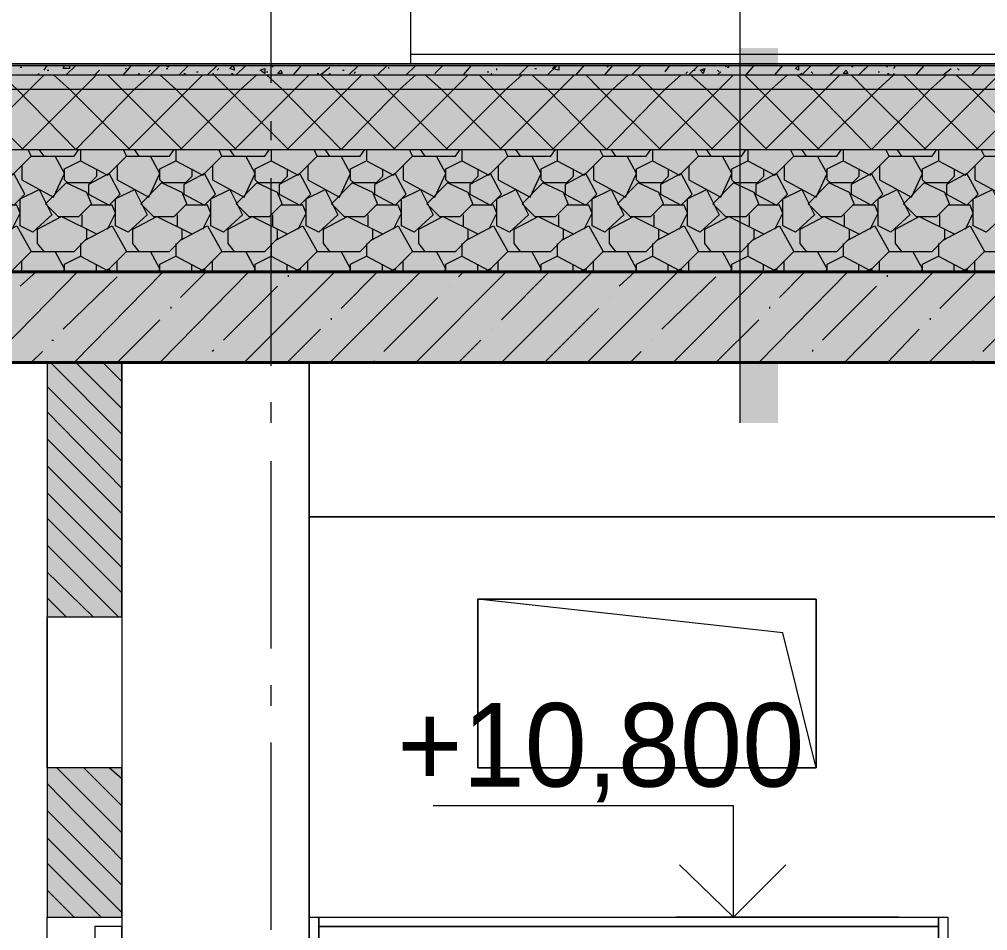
# Model space of a CAD drawing. Header units: millimetres. Extents: x -136833 to 49383, y -8033 to 344618.
# Drawn here: x -96319 to -93738, y 59421 to 61848 of the extents above; entities that cross this region are included whole.
import ezdxf

# ---------------------------------------------------------------- set-up
doc = ezdxf.new("R2010")
doc.units = ezdxf.units.MM
doc.layers.add('PDF _Геометрия', color=7, linetype='Continuous', true_color=0x1d1d1d)
doc.layers.add('PDF _Сплошная заливка', color=7, linetype='Continuous', true_color=0xffffff)
doc.layers.add('PDF _Текст', color=7, linetype='Continuous')

msp = doc.modelspace()

# ---------------------------------------------------------------- hatches: boundary and pattern name
at = {"layer": 'PDF _Сплошная заливка', "transparency": 33554559}
h = msp.add_hatch(color=256, dxfattribs=at)
h.paths.add_polyline_path([(-102920, 61742.4), (-103025.8, 61746.7), (-103135.9, 61746.7), (-103135.9, 61725.5), (-103038.5, 61725.5), (-102945.4, 61721.3), (-102848.1, 61717), (-102754.9, 61712.8), (-102657.6, 61708.6), (-102564.4, 61704.3), (-90026.1, 61700.1), (-90026.1, 61725.5), (-102598.3, 61729.7), (-102810, 61738.2)])
h.paths.add_polyline_path([(-83325.1, 61700.1), (-83325.1, 61725.5), (-85666, 61725.5), (-85666, 61700.1)])
h.paths.add_polyline_path([(-78033.8, 61725.5), (-77805.2, 61725.5), (-77805.2, 61746.7), (-78093.1, 61746.7), (-78385.1, 61742.4), (-78673, 61738.2), (-78965.1, 61734), (-78965.1, 61708.6)])
h = msp.add_hatch(color=256, dxfattribs=at)
h.paths.add_polyline_path([(-102598.3, 61704.3), (-103042.8, 61725.5), (-103135.9, 61725.5), (-103135.9, 61683.2), (-103025.8, 61683.2), (-102920, 61679), (-102810, 61674.7), (-102598.3, 61666.3), (-90026.1, 61662), (-90026.1, 61700.1)])
h.paths.add_polyline_path([(-83325.1, 61662), (-83325.1, 61700.1), (-85666, 61700.1), (-85666, 61662)])
h.paths.add_polyline_path([(-78033.8, 61683.2), (-77805.2, 61683.2), (-77805.2, 61725.5), (-78033.8, 61725.5), (-78965.1, 61708.6), (-78965.1, 61666.3)])
h = msp.add_hatch(color=256, dxfattribs=at)
h.paths.add_polyline_path([(-102920, 61679), (-103025.8, 61683.2), (-103135.9, 61683.2), (-103135.9, 61522.3), (-103025.8, 61522.3), (-102920, 61518.1), (-102810, 61513.9), (-102598.3, 61505.4), (-90026.1, 61501.2), (-90026.1, 61662), (-102598.3, 61666.3), (-102810, 61674.7)])
h.paths.add_polyline_path([(-83325.1, 61501.2), (-83325.1, 61662), (-85666, 61662), (-85666, 61501.2)])
h.paths.add_polyline_path([(-78093.1, 61522.3), (-77805.2, 61522.3), (-77805.2, 61683.2), (-78033.8, 61683.2), (-78965.1, 61666.3), (-78965.1, 61509.6), (-78673, 61513.9), (-78385.1, 61518.1)])
h = msp.add_hatch(color=256, dxfattribs=at)
h.paths.add_polyline_path([(-90026.1, 61175.2), (-90026.1, 61501.2), (-102598.3, 61505.4), (-102810, 61513.9), (-102920, 61518.1), (-103025.8, 61522.3), (-103135.9, 61522.3), (-103135.9, 61175.2)])
h.paths.add_polyline_path([(-83325.1, 61175.2), (-83325.1, 61501.2), (-85666, 61501.2), (-85666, 61175.2)])
h.paths.add_polyline_path([(-78965.1, 61509.6), (-78965.1, 61175.2), (-77805.2, 61175.2), (-77805.2, 61522.3), (-78093.1, 61522.3), (-78385.1, 61518.1), (-78673, 61513.9)])
h = msp.add_hatch(color=256, dxfattribs=at)
h.paths.add_polyline_path([(-89594.3, 60933.9), (-89594.3, 61174.9), (-103546, 61174.9), (-103546, 60933.9)])
h.paths.add_polyline_path([(146.8, 60933.9), (146.8, 61174.9), (-22999.7, 61174.9), (-22999.7, 60933.9)])
h.paths.add_polyline_path([(-23351, 60933.9), (-23351, 61174.9), (-26352.2, 61174.9), (-26352.2, 60933.9)])
h.paths.add_polyline_path([(-26398.8, 60933.9), (-26398.8, 61174.9), (-44097.3, 61174.9), (-44097.3, 60933.9)])
h.paths.add_polyline_path([(-45350.3, 60933.9), (-45350.3, 61174.9), (-51128.4, 61174.9), (-51128.4, 60933.9)])
h.paths.add_polyline_path([(-77398.8, 60933.9), (-77398.8, 61174.9), (-79396.8, 61174.9), (-79396.8, 60933.9)])
h.paths.add_polyline_path([(-82897.6, 60933.9), (-82897.6, 61174.9), (-86097.8, 61174.9), (-86097.8, 60933.9)])
h = msp.add_hatch(color=256, dxfattribs=at)
h.paths.add_polyline_path([(-96045.5, 57056.4), (-96244.5, 57056.4), (-96244.5, 56976), (-96045.5, 56976)])
h.paths.add_polyline_path([(-96244.5, 60256.6), (-96045.5, 60256.6), (-96045.5, 60933.9), (-96244.5, 60933.9)])
h.paths.add_polyline_path([(-96244.5, 59456.6), (-96045.5, 59456.6), (-96045.5, 59854.5), (-96244.5, 59854.5)])

# ---------------------------------------------------------------- linework, layer by layer
at = {"layer": 'PDF _Геометрия', "color": 7, "lineweight": 9}
for points in [[(-76899.3, 71169.5), (-94398.8, 71169.5), (-94398.8, 66771.3), (-94398.8, 60773.1)], [(-103127.4, 61755.1), (-103127.4, 62373.2), (-103131.7, 62373.2), (-103135.9, 62373.2), (-103144.4, 62373.2), (-103296.8, 62373.2), (-103296.8, 61175.2), (-103144.4, 61175.2), (-103135.9, 61175.2), (-90026.1, 61175.2), (-90026.1, 61501.2), (-90026.1, 61662), (-90026.1, 61700.1), (-90026.1, 61725.5), (-90026.1, 61729.7), (-102598.3, 61729.7), (-103127.4, 61755.1), (-101235.3, 61755.1)], [(-95647.6, 61679), (-95647.6, 62178.5)], [(-95275.1, 61729.7), (-95275.1, 62144.6)], [(-95275.1, 61755.1), (-90584.9, 61755.1)], [(-95647.6, 61526.6), (-95647.6, 61577.4)], [(-95647.6, 60925.5), (-95647.6, 61425)], [(-96244.5, 60933.9), (-96346.1, 60933.9), (-96346.1, 57056.4)], [(-95546, 60933.9), (-95546, 57056.4), (-95546, 60933.9), (-96045.5, 60933.9), (-96045.5, 57708.3)], [(-95546, 60523.3), (-93696.2, 60523.3), (-93696.2, 60929.7), (-93696.2, 60853.5), (-93704.6, 60853.5), (-93704.6, 60933.9), (-93696.2, 60933.9)], [(-93704.6, 60933.9), (-94208.4, 60933.9)], [(-95647.6, 60773.1), (-95647.6, 60828.1)], [(-95647.6, 60172), (-95647.6, 60671.5)], [(-93696.2, 60523.3), (-95546, 60523.3), (-95546, 59456.6), (-93844.3, 59456.6), (-93844.3, 57056.4), (-95546, 57056.4), (-95546, 59456.6), (-95520.6, 59456.6), (-95520.6, 57056.4), (-95520.6, 59431.2), (-93869.7, 59431.2), (-93869.7, 57056.4), (-93920.5, 57056.4), (-93920.5, 59380.4), (-95469.8, 59380.4), (-95469.8, 57056.4), (-95520.6, 57056.4), (-95546, 57056.4)], [(-94195.7, 59854.5), (-94284.6, 60214.3), (-95097.3, 60303.2)], [(-96244.5, 60252.4), (-96244.5, 60176.2), (-96244.5, 59854.5), (-96244.5, 60256.6)], [(-95647.6, 60019.6), (-95647.6, 60074.6)], [(-95647.6, 59422.7), (-95647.6, 59922.2)], [(-93975.5, 59456.6), (-94415.8, 59456.6), (-94415.8, 59752.9), (-95215.8, 59752.9)], [(-96244.5, 57056.4), (-96244.5, 59456.6), (-96045.5, 59456.6), (-96045.5, 57056.4), (-96045.5, 59380.4)], [(-94267.6, 59456.6), (-94568.2, 59456.6)], [(-94415.8, 59456.6), (-94415.8, 59456.6)]]:
    msp.add_lwpolyline(points, dxfattribs=at)
at = {"layer": 'PDF _Геометрия', "color": 7, "lineweight": 40}
msp.add_lwpolyline([(-91194.4, 60933.9), (-89594.3, 60933.9), (-89594.3, 61175.2), (-103296.8, 61175.2), (-103296.8, 62373.2), (-103546.5, 62373.2), (-103546.5, 61175.2), (-103546.5, 60933.9), (-103546.5, 60354), (-103047, 60354), (-103047, 60933.9), (-91693.9, 60933.9), (-91693.9, 59973), (-91194.4, 59973)], close=True, dxfattribs=at)
at = {"layer": 'PDF _Геометрия', "color": 7, "lineweight": 20}
for points in [[(-103131.7, 61755.1), (-103135.9, 61755.1), (-103135.9, 61750.9), (-102598.3, 61725.5), (-90026.1, 61725.5), (-102598.3, 61725.5), (-103135.9, 61746.7), (-103135.9, 61750.9)], [(-103135.9, 61746.7), (-103135.9, 61725.5), (-102598.3, 61700.1), (-90026.1, 61700.1)], [(-103135.9, 61725.5), (-103135.9, 61683.2), (-102598.3, 61662), (-90026.1, 61662)], [(-103135.9, 61683.2), (-103135.9, 61522.3), (-102598.3, 61501.2), (-90026.1, 61501.2)]]:
    msp.add_lwpolyline(points, dxfattribs=at)
at = {"layer": 'PDF _Геометрия', "lineweight": 9}
for points in [[(-96367.2, 61700.1), (-96324.9, 61662), (-96168.3, 61501.2), (-96011.6, 61662), (-95969.3, 61700.1), (-95943.9, 61725.5)], [(-96316.4, 61721.3), (-96312.2, 61721.3)], [(-96252.9, 61712.8), (-96244.5, 61725.5)], [(-96223.3, 61725.5), (-96223.3, 61725.5)], [(-96185.2, 61725.5), (-96185.2, 61717), (-96202.1, 61717), (-96197.9, 61725.5)], [(-96193.7, 61700.1), (-96168.3, 61725.5)], [(-96130.2, 61721.3), (-96130.2, 61721.3)], [(-96041.3, 61700.1), (-96020.1, 61725.5)], [(-96037, 61717), (-96032.8, 61717)], [(-95927, 61725.5), (-95922.8, 61721.3), (-95918.5, 61725.5)], [(-95927, 61717), (-95922.8, 61717)], [(-95893.1, 61700.1), (-95867.7, 61725.5)], [(-95816.9, 61700.1), (-95791.5, 61725.5)], [(-95791.5, 61712.8), (-95787.3, 61717)], [(-95740.7, 61700.1), (-95715.3, 61725.5)], [(-95698.4, 61721.3), (-95698.4, 61721.3)], [(-95643.4, 61721.3), (-95643.4, 61725.5)], [(-95588.3, 61700.1), (-95567.2, 61725.5)], [(-95317.4, 61501.2), (-95478.3, 61662), (-95516.4, 61700.1), (-95491, 61721.3)], [(-95448.6, 61717), (-95448.6, 61717)], [(-95440.2, 61700.1), (-95414.8, 61725.5)], [(-95364, 61700.1), (-95338.6, 61725.5)], [(-95334.4, 61717), (-95334.4, 61721.3)], [(-95287.8, 61700.1), (-95262.4, 61725.5)], [(-95211.6, 61704.3), (-95190.4, 61725.5)], [(-95135.4, 61700.1), (-95114.2, 61725.5)], [(-95046.5, 61712.8), (-95046.5, 61717)], [(-94987.2, 61700.1), (-94961.8, 61725.5)], [(-94944.9, 61717), (-94940.7, 61717)], [(-94911, 61700.1), (-94885.6, 61725.5)], [(-94881.4, 61725.5), (-94881.4, 61712.8), (-94898.3, 61717), (-94889.9, 61725.5)], [(-94898.3, 61725.5), (-94898.3, 61725.5)], [(-94881.4, 61721.3), (-94881.4, 61721.3)], [(-94834.9, 61700.1), (-94813.7, 61725.5)], [(-94758.7, 61700.1), (-94737.5, 61725.5)], [(-94754.4, 61725.5), (-94750.2, 61721.3), (-94750.2, 61725.5)], [(-94686.7, 61700.1), (-94661.3, 61725.5)], [(-94597.8, 61708.6), (-94585.1, 61725.5)], [(-94534.3, 61700.1), (-94508.9, 61725.5)], [(-94436.9, 61721.3), (-94432.7, 61725.5)], [(-94432.7, 61721.3), (-94428.5, 61721.3), (-94428.5, 61725.5)], [(-94381.9, 61700.1), (-94360.7, 61725.5)], [(-94305.7, 61700.1), (-94284.6, 61725.5)], [(-94233.8, 61700.1), (-94208.4, 61725.5)], [(-94157.6, 61704.3), (-94157.6, 61700.1), (-94132.2, 61725.5)], [(-94102.5, 61725.5), (-94098.3, 61721.3)], [(-94081.4, 61700.1), (-94056, 61725.5)], [(-94068.7, 61712.8), (-94064.4, 61717)], [(-94009.4, 61725.5), (-94005.2, 61721.3)], [(-93988.2, 61717), (-93984, 61725.5)], [(-93929, 61700.1), (-93907.8, 61725.5)], [(-93912, 61721.3), (-93912, 61717)], [(-93857, 61700.1), (-93835.8, 61717)], [(-93818.9, 61717), (-93814.7, 61712.8)], [(-93780.8, 61700.1), (-93755.4, 61725.5)], [(-96308, 61501.2), (-96468.8, 61662), (-96506.9, 61700.1)], [(-96451.9, 61501.2), (-96291, 61662), (-96252.9, 61700.1)], [(-96312.2, 61501.2), (-96151.3, 61662), (-96113.2, 61700.1)], [(-96282.6, 61704.3), (-96282.6, 61704.3)], [(-96269.9, 61700.1), (-96265.6, 61704.3)], [(-96244.5, 61712.8), (-96240.2, 61712.8)], [(-96024.3, 61501.2), (-96185.2, 61662), (-96227.5, 61700.1)], [(-96189.4, 61700.1), (-96185.2, 61700.1)], [(-96117.5, 61700.1), (-96104.8, 61712.8)], [(-95884.7, 61501.2), (-96045.5, 61662), (-96083.6, 61700.1)], [(-96028.6, 61501.2), (-95867.7, 61662), (-95829.6, 61700.1)], [(-96003.2, 61700.1), (-95998.9, 61704.3), (-95998.9, 61700.1)], [(-95973.5, 61708.6), (-95969.3, 61712.8)], [(-95740.7, 61501.2), (-95901.6, 61662), (-95943.9, 61700.1)], [(-95939.7, 61712.8), (-95939.7, 61712.8)], [(-95888.9, 61501.2), (-95728, 61662), (-95685.7, 61700.1)], [(-95880.4, 61704.3), (-95876.2, 61704.3)], [(-95846.6, 61708.6), (-95842.3, 61708.6)], [(-95804.2, 61704.3), (-95800, 61704.3)], [(-95601, 61501.2), (-95761.9, 61662), (-95800, 61700.1)], [(-95753.4, 61704.3), (-95749.2, 61704.3)], [(-95745, 61501.2), (-95584.1, 61662), (-95546, 61700.1)], [(-95660.3, 61708.6), (-95656.1, 61708.6)], [(-95660.3, 61700.1), (-95618, 61662), (-95461.3, 61501.2), (-95304.7, 61662), (-95262.4, 61700.1)], [(-95656.1, 61700.1), (-95656.1, 61700.1)], [(-95410.5, 61700.1), (-95406.3, 61700.1), (-95444.4, 61662), (-95605.3, 61501.2)], [(-95554.5, 61700.1), (-95554.5, 61700.1)], [(-95524.8, 61704.3), (-95520.6, 61704.3)], [(-95495.2, 61700.1), (-95491, 61704.3), (-95491, 61700.1)], [(-95457.1, 61712.8), (-95452.9, 61712.8)], [(-95427.5, 61704.3), (-95423.2, 61708.6)], [(-95406.3, 61700.1), (-95406.3, 61700.1)], [(-95177.7, 61501.2), (-95338.6, 61662), (-95376.7, 61700.1)], [(-95321.7, 61501.2), (-95160.8, 61662), (-95122.7, 61700.1)], [(-95033.8, 61501.2), (-95194.7, 61662), (-95237, 61700.1)], [(-95182, 61501.2), (-95021.1, 61662), (-94978.8, 61700.1)], [(-94894.1, 61501.2), (-95055, 61662), (-95093.1, 61700.1)], [(-95071.9, 61708.6), (-95067.7, 61708.6)], [(-95063.4, 61700.1), (-95059.2, 61704.3)], [(-95055, 61704.3), (-95055, 61704.3)], [(-95038, 61501.2), (-94877.2, 61662), (-94839.1, 61700.1)], [(-94974.5, 61708.6), (-94974.5, 61708.6)], [(-94953.4, 61700.1), (-94911, 61662), (-94754.4, 61501.2), (-94597.8, 61662), (-94555.5, 61700.1)], [(-94898.3, 61501.2), (-94737.5, 61662), (-94695.2, 61700.1)], [(-94610.5, 61501.2), (-94771.4, 61662), (-94809.5, 61700.1)], [(-94470.8, 61501.2), (-94631.7, 61662), (-94669.8, 61700.1)], [(-94614.7, 61501.2), (-94453.9, 61662), (-94415.8, 61700.1)], [(-94610.5, 61700.1), (-94610.5, 61700.1)], [(-94542.8, 61704.3), (-94538.5, 61708.6)], [(-94326.9, 61501.2), (-94487.7, 61662), (-94530.1, 61700.1)], [(-94521.6, 61712.8), (-94517.4, 61712.8)], [(-94500.4, 61712.8), (-94496.2, 61712.8)], [(-94475, 61501.2), (-94314.2, 61662), (-94271.9, 61700.1)], [(-94458.1, 61712.8), (-94453.9, 61708.6)], [(-94458.1, 61700.1), (-94449.6, 61708.6)], [(-94187.2, 61501.2), (-94348, 61662), (-94386.1, 61700.1)], [(-94331.1, 61501.2), (-94170.3, 61662), (-94132.2, 61700.1)], [(-94246.5, 61700.1), (-94204.1, 61662), (-94047.5, 61501.2), (-93890.9, 61662), (-93848.5, 61700.1)], [(-94242.2, 61700.1), (-94233.8, 61704.3), (-94238, 61700.1)], [(-94208.4, 61708.6), (-94204.1, 61704.3)], [(-94191.4, 61501.2), (-94030.6, 61662), (-93988.2, 61700.1)], [(-93903.6, 61501.2), (-94064.4, 61662), (-94102.5, 61700.1)], [(-94098.3, 61700.1), (-94094.1, 61700.1)], [(-94030.6, 61708.6), (-94026.3, 61708.6)], [(-94005.2, 61704.3), (-94000.9, 61704.3)], [(-93763.9, 61501.2), (-93924.7, 61662), (-93962.8, 61700.1)], [(-93907.8, 61501.2), (-93747, 61662), (-93708.9, 61700.1)], [(-93869.7, 61501.2), (-93869.7, 61471.5), (-93797.8, 61433.4), (-93747, 61484.2), (-93632.7, 61484.2), (-93620, 61501.2), (-93780.8, 61662), (-93823.1, 61700.1)], [(-93768.1, 61501.2), (-93607.3, 61662), (-93564.9, 61700.1)], [(-96409.6, 61501.2), (-96409.6, 61471.5), (-96337.6, 61433.4), (-96286.8, 61484.2), (-96172.5, 61484.2), (-96159.8, 61501.2)], [(-96312.2, 61458.8), (-96312.2, 61420.7), (-96227.5, 61374.2), (-96197.9, 61437.7), (-96223.3, 61484.2)], [(-96286.8, 61484.2), (-96295.3, 61501.2)], [(-96252.9, 61484.2), (-96265.6, 61501.2)], [(-96155.6, 61501.2), (-96155.6, 61471.5), (-96083.6, 61433.4), (-96032.8, 61484.2), (-95918.5, 61484.2), (-95905.8, 61501.2)], [(-96058.2, 61458.8), (-96058.2, 61420.7), (-95973.5, 61374.2), (-95943.9, 61437.7), (-95969.3, 61484.2)], [(-96032.8, 61484.2), (-96041.3, 61501.2)], [(-95998.9, 61484.2), (-96011.6, 61501.2)], [(-95901.6, 61501.2), (-95901.6, 61471.5), (-95829.6, 61433.4), (-95778.8, 61484.2), (-95664.5, 61484.2), (-95651.8, 61501.2)], [(-95804.2, 61458.8), (-95804.2, 61420.7), (-95719.6, 61374.2), (-95689.9, 61437.7), (-95715.3, 61484.2)], [(-95778.8, 61484.2), (-95787.3, 61501.2)], [(-95745, 61484.2), (-95757.7, 61501.2)], [(-95647.6, 61501.2), (-95647.6, 61471.5), (-95575.6, 61433.4), (-95524.8, 61484.2), (-95410.5, 61484.2), (-95397.9, 61501.2)], [(-95550.2, 61458.8), (-95550.2, 61420.7), (-95465.6, 61374.2), (-95435.9, 61437.7), (-95461.3, 61484.2)], [(-95524.8, 61484.2), (-95533.3, 61501.2)], [(-95491, 61484.2), (-95503.7, 61501.2)], [(-95393.6, 61501.2), (-95393.6, 61471.5), (-95321.7, 61433.4), (-95270.9, 61484.2), (-95156.6, 61484.2), (-95143.9, 61501.2)], [(-95296.3, 61458.8), (-95296.3, 61420.7), (-95211.6, 61374.2), (-95182, 61437.7), (-95207.4, 61484.2)], [(-95270.9, 61484.2), (-95279.3, 61501.2)], [(-95237, 61484.2), (-95249.7, 61501.2)], [(-95139.6, 61501.2), (-95139.6, 61471.5), (-95067.7, 61433.4), (-95016.9, 61484.2), (-94902.6, 61484.2), (-94889.9, 61501.2)], [(-95042.3, 61458.8), (-95042.3, 61420.7), (-94957.6, 61374.2), (-94928, 61437.7), (-94953.4, 61484.2)], [(-95016.9, 61484.2), (-95025.3, 61501.2)], [(-94983, 61484.2), (-94995.7, 61501.2)], [(-94885.6, 61501.2), (-94885.6, 61471.5), (-94813.7, 61433.4), (-94762.9, 61484.2), (-94648.6, 61484.2), (-94635.9, 61501.2)], [(-94788.3, 61458.8), (-94788.3, 61420.7), (-94703.6, 61374.2), (-94674, 61437.7), (-94699.4, 61484.2)], [(-94762.9, 61484.2), (-94771.4, 61501.2)], [(-94729, 61484.2), (-94741.7, 61501.2)], [(-94631.7, 61501.2), (-94631.7, 61471.5), (-94559.7, 61433.4), (-94508.9, 61484.2), (-94394.6, 61484.2), (-94381.9, 61501.2)], [(-94534.3, 61458.8), (-94534.3, 61420.7), (-94449.6, 61374.2), (-94420, 61437.7), (-94445.4, 61484.2)], [(-94508.9, 61484.2), (-94517.4, 61501.2)], [(-94475, 61484.2), (-94487.7, 61501.2)], [(-94377.7, 61501.2), (-94377.7, 61471.5), (-94305.7, 61433.4), (-94254.9, 61484.2), (-94140.6, 61484.2), (-94127.9, 61501.2)], [(-94280.3, 61458.8), (-94280.3, 61420.7), (-94195.7, 61374.2), (-94166, 61437.7), (-94191.4, 61484.2)], [(-94254.9, 61484.2), (-94263.4, 61501.2)], [(-94221.1, 61484.2), (-94233.8, 61501.2)], [(-94123.7, 61501.2), (-94123.7, 61471.5), (-94051.7, 61433.4), (-94000.9, 61484.2), (-93886.6, 61484.2), (-93873.9, 61501.2)], [(-94026.3, 61458.8), (-94026.3, 61420.7), (-93941.7, 61374.2), (-93912, 61437.7), (-93937.4, 61484.2)], [(-94000.9, 61484.2), (-94009.4, 61501.2)], [(-93967.1, 61484.2), (-93979.8, 61501.2)], [(-93772.4, 61458.8), (-93772.4, 61420.7), (-93687.7, 61374.2), (-93658.1, 61437.7), (-93683.5, 61484.2)], [(-93747, 61484.2), (-93755.4, 61501.2)], [(-96113.2, 61450.4), (-96113.2, 61429.2), (-96130.2, 61412.3), (-96189.4, 61412.3), (-96197.9, 61420.7), (-96197.9, 61450.4), (-96155.6, 61471.5)], [(-95859.3, 61450.4), (-95859.3, 61429.2), (-95876.2, 61412.3), (-95935.5, 61412.3), (-95943.9, 61420.7), (-95943.9, 61450.4), (-95901.6, 61471.5)], [(-95605.3, 61450.4), (-95605.3, 61429.2), (-95622.2, 61412.3), (-95681.5, 61412.3), (-95689.9, 61420.7), (-95689.9, 61450.4), (-95647.6, 61471.5)], [(-95351.3, 61450.4), (-95351.3, 61429.2), (-95368.2, 61412.3), (-95427.5, 61412.3), (-95435.9, 61420.7), (-95435.9, 61450.4), (-95393.6, 61471.5)], [(-95097.3, 61450.4), (-95097.3, 61429.2), (-95114.2, 61412.3), (-95173.5, 61412.3), (-95182, 61420.7), (-95182, 61450.4), (-95139.6, 61471.5)], [(-94843.3, 61450.4), (-94843.3, 61429.2), (-94860.3, 61412.3), (-94919.5, 61412.3), (-94928, 61420.7), (-94928, 61450.4), (-94885.6, 61471.5)], [(-94589.3, 61450.4), (-94589.3, 61429.2), (-94606.3, 61412.3), (-94665.5, 61412.3), (-94674, 61420.7), (-94674, 61450.4), (-94631.7, 61471.5)], [(-94335.4, 61450.4), (-94335.4, 61429.2), (-94352.3, 61412.3), (-94411.5, 61412.3), (-94420, 61420.7), (-94420, 61450.4), (-94377.7, 61471.5)], [(-94081.4, 61450.4), (-94081.4, 61429.2), (-94098.3, 61412.3), (-94157.6, 61412.3), (-94166, 61420.7), (-94166, 61450.4), (-94123.7, 61471.5)], [(-93827.4, 61450.4), (-93827.4, 61429.2), (-93844.3, 61412.3), (-93903.6, 61412.3), (-93912, 61420.7), (-93912, 61450.4), (-93869.7, 61471.5)], [(-96337.6, 61289.5), (-96316.4, 61331.8), (-96324.9, 61353), (-96384.2, 61353)], [(-96083.6, 61289.5), (-96062.4, 61331.8), (-96070.9, 61353), (-96130.2, 61353)], [(-95829.6, 61289.5), (-95808.5, 61331.8), (-95816.9, 61353), (-95876.2, 61353)], [(-95575.6, 61289.5), (-95554.5, 61331.8), (-95562.9, 61353), (-95622.2, 61353)], [(-95321.7, 61289.5), (-95300.5, 61331.8), (-95309, 61353), (-95368.2, 61353)], [(-95067.7, 61289.5), (-95046.5, 61331.8), (-95055, 61353), (-95114.2, 61353)], [(-94813.7, 61289.5), (-94792.5, 61331.8), (-94801, 61353), (-94860.3, 61353)], [(-94559.7, 61289.5), (-94538.5, 61331.8), (-94547, 61353), (-94606.3, 61353)], [(-94305.7, 61289.5), (-94284.6, 61331.8), (-94293, 61353), (-94352.3, 61353)], [(-94051.7, 61289.5), (-94030.6, 61331.8), (-94039, 61353), (-94098.3, 61353)], [(-93797.8, 61289.5), (-93776.6, 61331.8), (-93785.1, 61353), (-93844.3, 61353)], [(-96252.9, 61230.2), (-96269.9, 61251.4), (-96269.9, 61289.5), (-96206.4, 61323.4), (-96113.2, 61276.8)], [(-96151.3, 61298), (-96151.3, 61327.6)], [(-95998.9, 61230.2), (-96015.9, 61251.4), (-96015.9, 61289.5), (-95952.4, 61323.4), (-95859.3, 61276.8)], [(-95897.4, 61298), (-95897.4, 61327.6)], [(-95745, 61230.2), (-95761.9, 61251.4), (-95761.9, 61289.5), (-95698.4, 61323.4), (-95605.3, 61276.8)], [(-95643.4, 61298), (-95643.4, 61327.6)], [(-95491, 61230.2), (-95507.9, 61251.4), (-95507.9, 61289.5), (-95444.4, 61323.4), (-95351.3, 61276.8)], [(-95389.4, 61298), (-95389.4, 61327.6)], [(-95237, 61230.2), (-95253.9, 61251.4), (-95253.9, 61289.5), (-95190.4, 61323.4), (-95097.3, 61276.8)], [(-95135.4, 61298), (-95135.4, 61327.6)], [(-94983, 61230.2), (-94999.9, 61251.4), (-94999.9, 61289.5), (-94936.4, 61323.4), (-94843.3, 61276.8)], [(-94881.4, 61298), (-94881.4, 61327.6)], [(-94729, 61230.2), (-94746, 61251.4), (-94746, 61289.5), (-94682.5, 61323.4), (-94589.3, 61276.8)], [(-94627.4, 61298), (-94627.4, 61327.6)], [(-94475, 61230.2), (-94492, 61251.4), (-94492, 61289.5), (-94428.5, 61323.4), (-94335.4, 61276.8)], [(-94373.4, 61298), (-94373.4, 61327.6)], [(-94221.1, 61230.2), (-94238, 61251.4), (-94238, 61289.5), (-94174.5, 61323.4), (-94081.4, 61276.8)], [(-94119.5, 61298), (-94119.5, 61327.6)], [(-93967.1, 61230.2), (-93984, 61251.4), (-93984, 61289.5), (-93920.5, 61323.4), (-93827.4, 61276.8)], [(-93865.5, 61298), (-93865.5, 61327.6)], [(-96409.6, 61251.4), (-96409.6, 61217.5), (-96337.6, 61179.4), (-96286.8, 61230.2), (-96172.5, 61230.2), (-96138.6, 61264.1), (-96138.6, 61289.5)], [(-96396.9, 61259.9), (-96324.9, 61298), (-96286.8, 61230.2)], [(-96155.6, 61251.4), (-96155.6, 61217.5), (-96083.6, 61179.4), (-96032.8, 61230.2), (-95918.5, 61230.2), (-95884.7, 61264.1), (-95884.7, 61289.5)], [(-96142.9, 61259.9), (-96070.9, 61298), (-96032.8, 61230.2)], [(-95901.6, 61251.4), (-95901.6, 61217.5), (-95829.6, 61179.4), (-95778.8, 61230.2), (-95664.5, 61230.2), (-95630.7, 61264.1), (-95630.7, 61289.5)], [(-95888.9, 61259.9), (-95816.9, 61298), (-95778.8, 61230.2)], [(-95647.6, 61251.4), (-95647.6, 61217.5), (-95575.6, 61179.4), (-95524.8, 61230.2), (-95410.5, 61230.2), (-95376.7, 61264.1), (-95376.7, 61289.5)], [(-95634.9, 61259.9), (-95562.9, 61298), (-95524.8, 61230.2)], [(-95393.6, 61251.4), (-95393.6, 61217.5), (-95321.7, 61179.4), (-95270.9, 61230.2), (-95156.6, 61230.2), (-95122.7, 61264.1), (-95122.7, 61289.5)], [(-95380.9, 61259.9), (-95309, 61298), (-95270.9, 61230.2)], [(-95139.6, 61251.4), (-95139.6, 61217.5), (-95067.7, 61179.4), (-95016.9, 61230.2), (-94902.6, 61230.2), (-94868.7, 61264.1), (-94868.7, 61289.5)], [(-95126.9, 61259.9), (-95055, 61298), (-95016.9, 61230.2)], [(-94885.6, 61251.4), (-94885.6, 61217.5), (-94813.7, 61179.4), (-94762.9, 61230.2), (-94648.6, 61230.2), (-94614.7, 61264.1), (-94614.7, 61289.5)], [(-94872.9, 61259.9), (-94801, 61298), (-94762.9, 61230.2)], [(-94631.7, 61251.4), (-94631.7, 61217.5), (-94559.7, 61179.4), (-94508.9, 61230.2), (-94394.6, 61230.2), (-94360.7, 61264.1), (-94360.7, 61289.5)], [(-94619, 61259.9), (-94547, 61298), (-94508.9, 61230.2)], [(-94377.7, 61251.4), (-94377.7, 61217.5), (-94305.7, 61179.4), (-94254.9, 61230.2), (-94140.6, 61230.2), (-94106.8, 61264.1), (-94106.8, 61289.5)], [(-94365, 61259.9), (-94293, 61298), (-94254.9, 61230.2)], [(-94123.7, 61251.4), (-94123.7, 61217.5), (-94051.7, 61179.4), (-94000.9, 61230.2), (-93886.6, 61230.2), (-93852.8, 61264.1), (-93852.8, 61289.5)], [(-94111, 61259.9), (-94039, 61298), (-94000.9, 61230.2)], [(-93869.7, 61251.4), (-93869.7, 61217.5), (-93797.8, 61179.4), (-93747, 61230.2), (-93632.7, 61230.2), (-93598.8, 61264.1), (-93598.8, 61289.5)], [(-93857, 61259.9), (-93785.1, 61298), (-93747, 61230.2)], [(-96202.1, 61175.2), (-96197.9, 61183.7), (-96223.3, 61230.2)], [(-95948.1, 61175.2), (-95943.9, 61183.7), (-95969.3, 61230.2)], [(-95694.2, 61175.2), (-95689.9, 61183.7), (-95715.3, 61230.2)], [(-95440.2, 61175.2), (-95435.9, 61183.7), (-95461.3, 61230.2)], [(-95186.2, 61175.2), (-95182, 61183.7), (-95207.4, 61230.2)], [(-94932.2, 61175.2), (-94928, 61183.7), (-94953.4, 61230.2)], [(-94720.6, 61137.1), (-94678.2, 61175.2), (-94674, 61183.7), (-94699.4, 61230.2)], [(-94424.2, 61175.2), (-94420, 61183.7), (-94445.4, 61230.2)], [(-94170.3, 61175.2), (-94166, 61183.7), (-94191.4, 61230.2)], [(-93916.3, 61175.2), (-93912, 61183.7), (-93937.4, 61230.2)], [(-96312.2, 61175.2), (-96312.2, 61204.8)], [(-96197.9, 61175.2), (-96197.9, 61196.4), (-96155.6, 61217.5)], [(-96058.2, 61175.2), (-96058.2, 61204.8)], [(-95943.9, 61175.2), (-95943.9, 61196.4), (-95901.6, 61217.5)], [(-95804.2, 61175.2), (-95804.2, 61204.8)], [(-95689.9, 61175.2), (-95689.9, 61196.4), (-95647.6, 61217.5)], [(-95550.2, 61175.2), (-95550.2, 61204.8)], [(-95435.9, 61175.2), (-95435.9, 61196.4), (-95393.6, 61217.5)], [(-95296.3, 61175.2), (-95296.3, 61204.8)], [(-95182, 61175.2), (-95182, 61196.4), (-95139.6, 61217.5)], [(-95042.3, 61175.2), (-95042.3, 61204.8)], [(-94928, 61175.2), (-94928, 61196.4), (-94885.6, 61217.5)], [(-94788.3, 61175.2), (-94788.3, 61204.8)], [(-94674, 61175.2), (-94674, 61196.4), (-94631.7, 61217.5)], [(-94534.3, 61175.2), (-94534.3, 61204.8)], [(-94420, 61175.2), (-94420, 61196.4), (-94377.7, 61217.5)], [(-94280.3, 61175.2), (-94280.3, 61204.8)], [(-94166, 61175.2), (-94166, 61196.4), (-94123.7, 61217.5)], [(-94026.3, 61175.2), (-94026.3, 61204.8)], [(-93912, 61175.2), (-93912, 61196.4), (-93869.7, 61217.5)], [(-93772.4, 61175.2), (-93772.4, 61204.8)], [(-96401.1, 60933.9), (-96164, 61175.2)], [(-96316.4, 61137.1), (-96274.1, 61175.2)], [(-96172.5, 60933.9), (-95935.5, 61175.2)], [(-96113.2, 61175.2), (-96113.2, 61196.4)], [(-96113.2, 61175.2), (-96113.2, 61175.2)], [(-96075.1, 61175.2), (-96079.4, 61183.7), (-96096.3, 61175.2)], [(-95943.9, 60933.9), (-95706.9, 61175.2)], [(-95888.9, 61107.5), (-95821.2, 61175.2), (-95825.4, 61183.7), (-95842.3, 61175.2)], [(-95859.3, 61175.2), (-95859.3, 61196.4)], [(-95859.3, 61175.2), (-95859.3, 61175.2)], [(-95719.6, 60933.9), (-95478.3, 61175.2)], [(-95605.3, 61175.2), (-95605.3, 61196.4)], [(-95605.3, 61175.2), (-95605.3, 61175.2)], [(-95567.2, 61175.2), (-95571.4, 61183.7), (-95588.3, 61175.2)], [(-95491, 60933.9), (-95249.7, 61175.2)], [(-95461.3, 61077.9), (-95364, 61175.2)], [(-95351.3, 61175.2), (-95351.3, 61196.4)], [(-95351.3, 61175.2), (-95351.3, 61175.2)], [(-95313.2, 61175.2), (-95317.4, 61183.7), (-95334.4, 61175.2)], [(-95262.4, 60933.9), (-95021.1, 61175.2)], [(-95148.1, 61162.5), (-95135.4, 61175.2)], [(-95097.3, 61175.2), (-95097.3, 61196.4)], [(-95097.3, 61175.2), (-95097.3, 61175.2)], [(-95059.2, 61175.2), (-95063.4, 61183.7), (-95080.4, 61175.2)], [(-95033.8, 60933.9), (-94792.5, 61175.2)], [(-95033.8, 61048.2), (-94906.8, 61175.2)], [(-94843.3, 61175.2), (-94843.3, 61196.4)], [(-94843.3, 61175.2), (-94843.3, 61175.2)], [(-94805.2, 61175.2), (-94809.5, 61183.7), (-94826.4, 61175.2)], [(-94805.2, 60933.9), (-94563.9, 61175.2)], [(-94589.3, 61175.2), (-94589.3, 61196.4)], [(-94589.3, 61175.2), (-94589.3, 61175.2)], [(-94576.6, 60933.9), (-94335.4, 61175.2), (-94335.4, 61196.4)], [(-94551.2, 61175.2), (-94555.5, 61183.7), (-94572.4, 61175.2)], [(-94348, 60933.9), (-94111, 61175.2)], [(-94335.4, 61175.2), (-94335.4, 61175.2)], [(-94297.3, 61175.2), (-94301.5, 61183.7), (-94318.4, 61175.2)], [(-94293, 61107.5), (-94225.3, 61175.2)], [(-94119.5, 60933.9), (-93882.4, 61175.2)], [(-94081.4, 61175.2), (-94081.4, 61196.4)], [(-94081.4, 61175.2), (-94081.4, 61175.2)], [(-94043.3, 61175.2), (-94047.5, 61183.7), (-94064.4, 61175.2)], [(-93895.1, 60933.9), (-93653.8, 61175.2)], [(-93865.5, 61077.9), (-93768.1, 61175.2)], [(-93827.4, 61175.2), (-93827.4, 61196.4)], [(-93827.4, 61175.2), (-93827.4, 61175.2)], [(-93789.3, 61175.2), (-93793.5, 61183.7), (-93810.4, 61175.2)], [(-96202.1, 61022.8), (-96058.2, 61162.5)], [(-95601, 61162.5), (-95601, 61166.7)], [(-94606.3, 61022.8), (-94462.3, 61162.5)], [(-94005.2, 61162.5), (-94005.2, 61166.7)], [(-95774.6, 60993.2), (-95630.7, 61137.1)], [(-95173.5, 61137.1), (-95173.5, 61137.1)], [(-94178.7, 60993.2), (-94034.8, 61137.1)], [(-95347.1, 60963.6), (-95203.1, 61107.5)], [(-94746, 61107.5), (-94746, 61107.5)], [(-93751.2, 60963.6), (-93607.3, 61107.5)], [(-95914.3, 61077.9), (-95914.3, 61082.1)], [(-94919.5, 60933.9), (-94775.6, 61077.9)], [(-94318.4, 61077.9), (-94318.4, 61082.1)], [(-96058.2, 60933.9), (-95943.9, 61048.2)], [(-95486.7, 61048.2), (-95486.7, 61052.5)], [(-94462.3, 60933.9), (-94348, 61048.2)], [(-93890.9, 61048.2), (-93890.9, 61052.5)], [(-95605.3, 60933.9), (-95516.4, 61022.8)], [(-95059.2, 61022.8), (-95059.2, 61022.8)], [(-94005.2, 60933.9), (-93920.5, 61022.8)], [(-96231.8, 60993.2), (-96227.5, 60993.2)], [(-95148.1, 60933.9), (-95088.8, 60993.2)], [(-94631.7, 60993.2), (-94631.7, 60993.2)], [(-95804.2, 60963.6), (-95800, 60967.8)], [(-94204.1, 60963.6), (-94204.1, 60967.8)], [(-96286.8, 60933.9), (-96257.2, 60963.6)], [(-94690.9, 60933.9), (-94661.3, 60963.6)], [(-96045.5, 60743.4), (-96236, 60933.9)], [(-96045.5, 60811.2), (-96168.3, 60933.9)], [(-96045.5, 60883.1), (-96096.3, 60933.9)], [(-95833.9, 60933.9), (-95829.6, 60933.9)], [(-95376.7, 60933.9), (-95372.5, 60938.2)], [(-94233.8, 60933.9), (-94233.8, 60933.9)], [(-93776.6, 60933.9), (-93776.6, 60938.2)], [(-96045.5, 60671.5), (-96244.5, 60870.4)], [(-96045.5, 60599.5), (-96244.5, 60802.7)], [(-96045.5, 60531.8), (-96244.5, 60730.7)], [(-96045.5, 60459.8), (-96244.5, 60658.8)], [(-96045.5, 60387.9), (-96244.5, 60586.8)], [(-96045.5, 60320.1), (-96244.5, 60519.1)], [(-96054, 60256.6), (-96244.5, 60447.1)], [(-96121.7, 60256.6), (-96244.5, 60375.2)], [(-96193.7, 60256.6), (-96244.5, 60307.4)], [(-96045.5, 59680.9), (-96219.1, 59854.5)], [(-96045.5, 59752.9), (-96147.1, 59854.5)], [(-96045.5, 59824.9), (-96079.4, 59854.5)], [(-96045.5, 59609), (-96244.5, 59812.2)], [(-96045.5, 59541.3), (-96244.5, 59740.2)], [(-96045.5, 59469.3), (-96244.5, 59668.2)], [(-96100.5, 59456.6), (-96244.5, 59600.5)], [(-96172.5, 59456.6), (-96244.5, 59528.6)], [(-96244.5, 59456.6), (-96244.5, 59456.6)]]:
    msp.add_lwpolyline(points, dxfattribs=at)
for points in [[(-95749.2, 61725.5), (-95745, 61712.8), (-95757.7, 61717)], [(-95664.5, 61717), (-95664.5, 61704.3), (-95677.2, 61712.8)], [(-94492, 61717), (-94496.2, 61704.3), (-94504.7, 61712.8)], [(-94242.2, 61725.5), (-94242.2, 61712.8), (-94250.7, 61717)], [(-95622.2, 61712.8), (-95618, 61704.3), (-95630.7, 61704.3)], [(-94115.2, 61712.8), (-94111, 61704.3), (-94123.7, 61704.3)], [(-93988.2, 61704.3), (-93988.2, 61700.1)], [(-96388.4, 61408), (-96388.4, 61382.6), (-96333.4, 61353), (-96303.7, 61382.6), (-96333.4, 61437.7)], [(-96134.4, 61408), (-96134.4, 61382.6), (-96079.4, 61353), (-96049.7, 61382.6), (-96079.4, 61437.7)], [(-95880.4, 61408), (-95880.4, 61382.6), (-95825.4, 61353), (-95795.8, 61382.6), (-95825.4, 61437.7)], [(-95626.4, 61408), (-95626.4, 61382.6), (-95571.4, 61353), (-95541.8, 61382.6), (-95571.4, 61437.7)], [(-95372.5, 61408), (-95372.5, 61382.6), (-95317.4, 61353), (-95287.8, 61382.6), (-95317.4, 61437.7)], [(-95118.5, 61408), (-95118.5, 61382.6), (-95063.4, 61353), (-95033.8, 61382.6), (-95063.4, 61437.7)], [(-94864.5, 61408), (-94864.5, 61382.6), (-94809.5, 61353), (-94779.8, 61382.6), (-94809.5, 61437.7)], [(-94610.5, 61408), (-94610.5, 61382.6), (-94555.5, 61353), (-94525.8, 61382.6), (-94555.5, 61437.7)], [(-94356.5, 61408), (-94356.5, 61382.6), (-94301.5, 61353), (-94271.9, 61382.6), (-94301.5, 61437.7)], [(-94102.5, 61408), (-94102.5, 61382.6), (-94047.5, 61353), (-94017.9, 61382.6), (-94047.5, 61437.7)], [(-93848.5, 61408), (-93848.5, 61382.6), (-93793.5, 61353), (-93763.9, 61382.6), (-93793.5, 61437.7)], [(-96159.8, 61323.4), (-96125.9, 61357.2), (-96138.6, 61386.9), (-96193.7, 61412.3), (-96248.7, 61357.2), (-96214.8, 61323.4)], [(-95905.8, 61323.4), (-95872, 61357.2), (-95884.7, 61386.9), (-95939.7, 61412.3), (-95994.7, 61357.2), (-95960.8, 61323.4)], [(-95651.8, 61323.4), (-95618, 61357.2), (-95630.7, 61386.9), (-95685.7, 61412.3), (-95740.7, 61357.2), (-95706.9, 61323.4)], [(-95397.9, 61323.4), (-95364, 61357.2), (-95376.7, 61386.9), (-95431.7, 61412.3), (-95486.7, 61357.2), (-95452.9, 61323.4)], [(-95143.9, 61323.4), (-95110, 61357.2), (-95122.7, 61386.9), (-95177.7, 61412.3), (-95232.8, 61357.2), (-95198.9, 61323.4)], [(-94889.9, 61323.4), (-94856, 61357.2), (-94868.7, 61386.9), (-94923.7, 61412.3), (-94978.8, 61357.2), (-94944.9, 61323.4)], [(-94635.9, 61323.4), (-94602, 61357.2), (-94614.7, 61386.9), (-94669.8, 61412.3), (-94724.8, 61357.2), (-94690.9, 61323.4)], [(-94381.9, 61323.4), (-94348, 61357.2), (-94360.7, 61386.9), (-94415.8, 61412.3), (-94470.8, 61357.2), (-94436.9, 61323.4)], [(-94127.9, 61323.4), (-94094.1, 61357.2), (-94106.8, 61386.9), (-94161.8, 61412.3), (-94216.8, 61357.2), (-94183, 61323.4)], [(-93873.9, 61323.4), (-93840.1, 61357.2), (-93852.8, 61386.9), (-93907.8, 61412.3), (-93962.8, 61357.2), (-93929, 61323.4)], [(-96316.4, 61298), (-96316.4, 61369.9), (-96265.6, 61395.3), (-96231.8, 61327.6), (-96282.6, 61281)], [(-96062.4, 61298), (-96062.4, 61369.9), (-96011.6, 61395.3), (-95977.8, 61327.6), (-96028.6, 61281)], [(-95808.5, 61298), (-95808.5, 61369.9), (-95757.7, 61395.3), (-95723.8, 61327.6), (-95774.6, 61281)], [(-95554.5, 61298), (-95554.5, 61369.9), (-95503.7, 61395.3), (-95469.8, 61327.6), (-95520.6, 61281)], [(-95300.5, 61298), (-95300.5, 61369.9), (-95249.7, 61395.3), (-95215.8, 61327.6), (-95266.6, 61281)], [(-95046.5, 61298), (-95046.5, 61369.9), (-94995.7, 61395.3), (-94961.8, 61327.6), (-95012.6, 61281)], [(-94792.5, 61298), (-94792.5, 61369.9), (-94741.7, 61395.3), (-94707.9, 61327.6), (-94758.7, 61281)], [(-94538.5, 61298), (-94538.5, 61369.9), (-94487.7, 61395.3), (-94453.9, 61327.6), (-94504.7, 61281)], [(-94284.6, 61298), (-94284.6, 61369.9), (-94233.8, 61395.3), (-94199.9, 61327.6), (-94250.7, 61281)], [(-94030.6, 61298), (-94030.6, 61369.9), (-93979.8, 61395.3), (-93945.9, 61327.6), (-93996.7, 61281)], [(-93776.6, 61298), (-93776.6, 61369.9), (-93725.8, 61395.3), (-93691.9, 61327.6), (-93742.7, 61281)]]:
    msp.add_lwpolyline(points, close=True, dxfattribs=at)
at = {"layer": 'PDF _Геометрия', "color": 7, "lineweight": 9}
for points in [[(-96244.5, 60256.6), (-96045.5, 60256.6), (-96045.5, 60933.9), (-96244.5, 60933.9), (-96244.5, 60256.6), (-96045.5, 60256.6), (-96045.5, 59854.5), (-96244.5, 59854.5)], [(-95097.3, 59854.5), (-95097.3, 60303.2), (-94195.7, 60303.2), (-94195.7, 59854.5)], [(-95097.3, 60303.2), (-95097.3, 59854.5), (-94195.7, 59854.5), (-94195.7, 60303.2)], [(-96045.5, 59456.6), (-96045.5, 59854.5), (-96244.5, 59854.5), (-96244.5, 59456.6)], [(-95520.6, 59456.6), (-93869.7, 59456.6), (-93869.7, 59431.2), (-95520.6, 59431.2)], [(-93844.3, 59456.6), (-93844.3, 57056.4), (-93869.7, 57056.4), (-93869.7, 59456.6)], [(-96045.5, 59431.2), (-96117.5, 59431.2), (-96117.5, 59380.4), (-96045.5, 59380.4)]]:
    msp.add_lwpolyline(points, close=True, dxfattribs=at)
at = {"layer": 'PDF _Геометрия', "color": 7, "lineweight": 18}
msp.add_lwpolyline([(-94276.1, 59596.3), (-94415.8, 59456.6), (-94559.7, 59596.3)], dxfattribs=at)
at = {"layer": 'PDF _Сплошная заливка', "color": 7, "lineweight": 9, "transparency": 33554559}
msp.add_solid([(-94398.8, 61772.1), (-94398.8, 60773.1), (-94297.3, 61772.1), (-94297.3, 60773.1)], dxfattribs=at)

# ---------------------------------------------------------------- texts
at = {"layer": 'PDF _Текст', "insert": (-95311.7, 59894.8), "char_height": 222.7, "attachment_point": 4, "style": ''}
msp.add_mtext('+10,800', dxfattribs=at)

doc.saveas('drawing.dxf')
